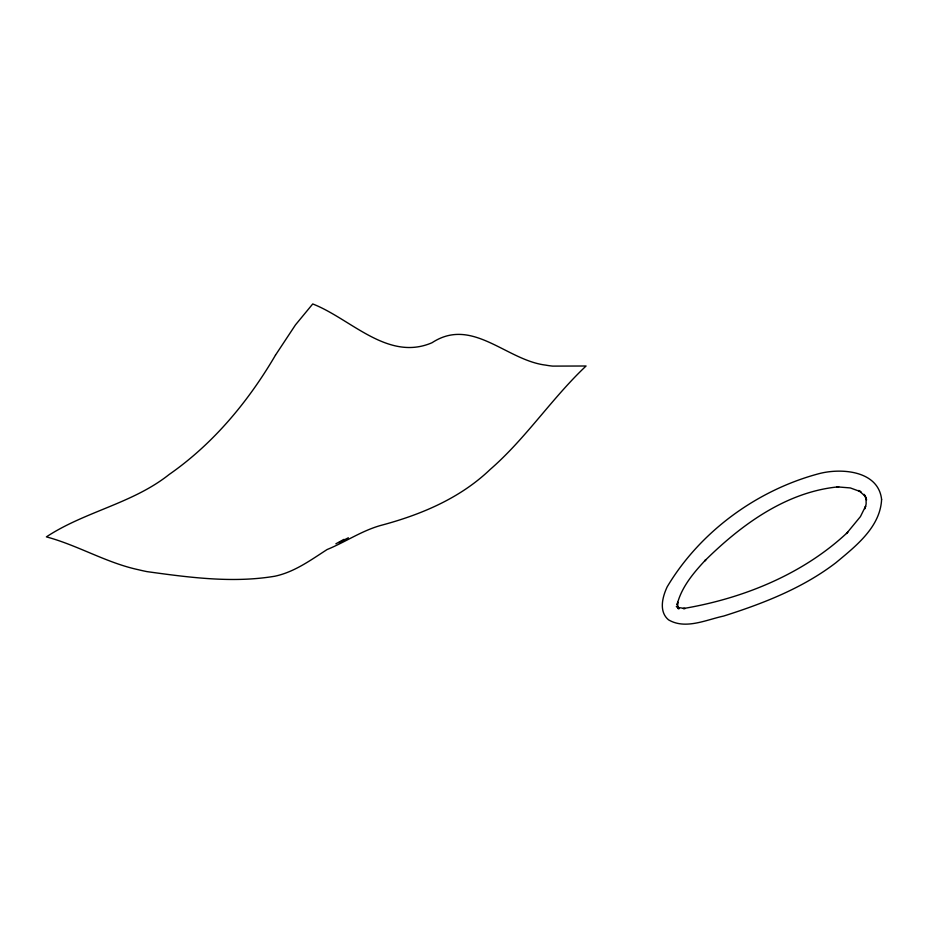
<?xml version="1.0" encoding="UTF-8"?>
<svg xmlns="http://www.w3.org/2000/svg" width="928" height="928" viewBox="0 0 928 928"><rect width="100%" height="100%" fill="white"/><g stroke="black" fill="none" stroke-linecap="round" stroke-linejoin="round"><path stroke-width="1.39" d="M335.866 543.808L344.01 539.365M338.848 542.683L348.348 537.799M677.927 607.446L685.177 608.536L683.228 608.559C743.061 598.502 803.184 574.235 847.832 532.138L846.498 533.542L860.442 516.594L865.627 506.108L864.954 508.73L866.137 503.962L866.068 497.408L866.543 500.03L864.119 494.357L865.58 496.538L858.678 490.46L860.975 491.817L850.315 487.931L836.836 486.84L838.726 486.817C786.271 491.689 740.938 524.97 704.572 561.022L705.93 559.584C693.715 572.646 681.349 587.111 677.046 604.905L677.742 602.179L677.8 608.513L677.324 605.891L678.855 608.942L677.405 606.761L678.646 607.921L676.303 606.541M881.6 499.438C880.266 527.197 855.651 546.244 836 562.646C802.778 588.132 763.257 603.49 723.666 616.053C706.347 619.742 685.49 629.88 668.52 619.834C658.602 611.54 662.464 596.855 667.186 586.844C700.025 531.663 757.004 490.158 818.937 473.686C841.278 467.77 878.387 470.566 881.6 499.438M275.477 355.157C248.368 401.441 213.417 443.665 169.163 474.475C132.611 503.556 84.912 511.467 46.4 536.871C77.894 545.328 106.302 562.797 138.342 569.711A231.327 145.336 44.7 0 0 146.995 571.625C189.103 577.436 232.603 583.318 274.874 576.218C294.385 572.066 310.648 560.141 327.074 549.55C345.204 542.161 361.537 530.839 380.677 525.457C420.616 514.854 459.859 498.475 490.123 469.498C525.816 438.515 551.754 398.309 586.067 366.003L552.752 366.108A129.769 69.24 49.7 0 1 545.641 365.11C506.317 360.319 472.097 316.425 432.03 342.734C387.823 361.769 350.888 318.791 312.736 303.955L295.452 324.916L275.477 355.157"/></g></svg>
